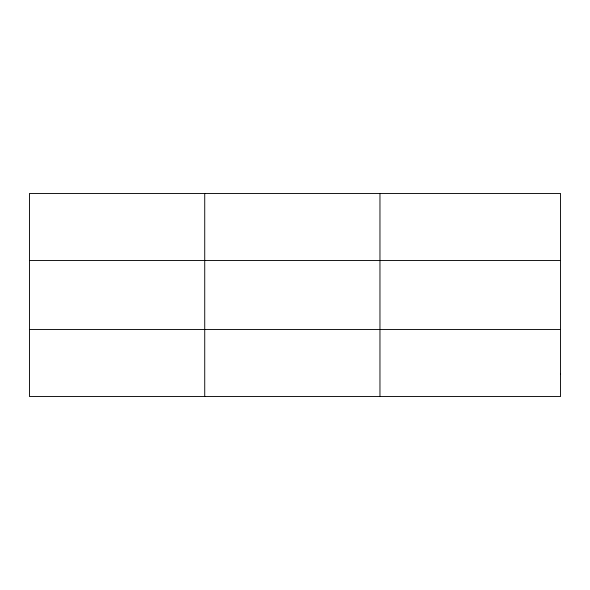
<?xml version="1.0" encoding="UTF-8"?>
<svg xmlns="http://www.w3.org/2000/svg" width="590" height="590" viewBox="0 0 590 590"><rect width="100%" height="100%" fill="white"/><g stroke="black" fill="none" stroke-linecap="round" stroke-linejoin="round"><path stroke-width="0.89" d="M204.73 193.454L204.73 396.546M379.96 193.454L379.96 396.546M29.5 260.47L560.5 260.47M29.5 329.53L560.5 329.53M560.5 374.207L560.5 396.546L29.5 396.546L29.5 193.454L560.5 193.454L560.5 374.207"/></g></svg>
